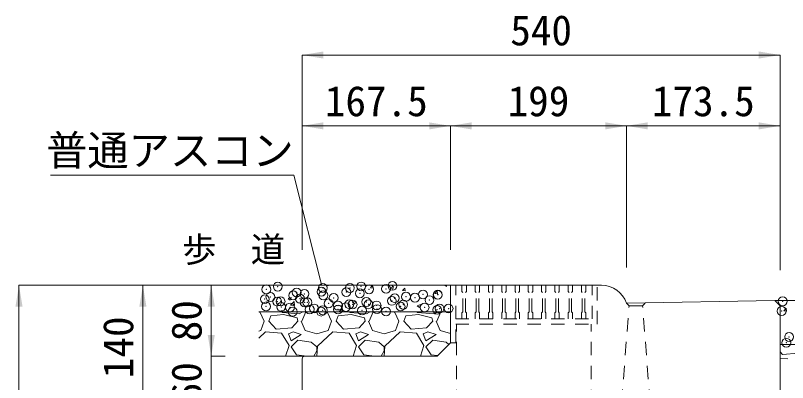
# Model space of a CAD drawing. Units: millimetres at full size, sheet at 1:20. Extents: x 0 to 8400, y 0 to 13400.
# Drawn here: x 5506 to 6378, y 11405 to 11820 of the extents above; entities that cross this region are included whole.
import ezdxf
from ezdxf.enums import TextEntityAlignment as Align

# ---------------------------------------------------------------- set-up
doc = ezdxf.new("R2010")
doc.units = ezdxf.units.MM
doc.header["$LTSCALE"] = 20
doc.header["$PDMODE"] = 32
doc.header["$PDSIZE"] = 10
doc.linetypes.add('USER1', pattern=[1.35, 0.75, -0.6])
for name, color, linetype, lineweight in [('ハッチング', 7, 'Continuous', 5), ('ハッチング_舗装', 7, 'Continuous', 5), ('基礎', 3, 'Continuous', 20), ('寸法線', 7, 'Continuous', 13), ('引出線', 4, 'Continuous', 9), ('本体', 2, 'Continuous', 20), ('ｸﾞﾚｰﾁﾝｸﾞ', 7, 'USER1', 9)]:
    doc.layers.add(name, color=color, linetype=linetype, lineweight=lineweight)
doc.layers.add('文字', color=7, linetype='Continuous')
doc.styles.add('ＭＳ ゴシック', font='')
doc.styles.get('ＭＳ ゴシック').set_extended_font_data('MS Gothic')

# ---------------------------------------------------------------- blocks, each defined once
blk = doc.blocks.new('filled_arrow')
at = {"color": 0, "linetype": 'Continuous', "lineweight": -2}
blk.add_solid([(7.5, 1.25), (0, 0), (7.5, -1.25)], dxfattribs=at)

msp = doc.modelspace()

# ---------------------------------------------------------------- linework, layer by layer
at = {"layer": 'ハッチング'}
for p, q in [((5780.89, 11485.08), (5782.38, 11484.52)), ((5782.38, 11484.52), (5786.95, 11474.61)), ((5809.05, 11482.23), (5794.57, 11480.71)), ((5807.53, 11484.52), (5807.2, 11485.09)), ((5826.58, 11483), (5807.53, 11484.52)), ((5824.29, 11478.42), (5809.05, 11482.23)), ((5830.56, 11485.09), (5826.58, 11483)), ((5829.62, 11474.61), (5834.11, 11485.09)), ((5857.07, 11485.09), (5858.58, 11484.52)), ((5858.58, 11484.52), (5863.15, 11474.61)), ((5885.25, 11482.23), (5870.77, 11480.71)), ((5883.73, 11484.52), (5883.4, 11485.09)), ((5902.78, 11483), (5883.73, 11484.52)), ((5900.49, 11478.42), (5885.25, 11482.23)), ((5906.76, 11485.09), (5902.78, 11483)), ((5905.82, 11474.61), (5910.31, 11485.09)), ((5933.27, 11485.09), (5934.78, 11484.52)), ((5934.78, 11484.52), (5939.35, 11474.61)), ((5961.45, 11482.23), (5946.97, 11480.71)), ((5959.93, 11484.52), (5959.6, 11485.09)), ((5978.98, 11483), (5959.93, 11484.52)), ((5976.69, 11478.42), (5961.45, 11482.23)), ((5982.96, 11485.09), (5978.98, 11483)), ((5982.02, 11474.61), (5986.51, 11485.09)), ((5783.14, 11463.95), (5786.95, 11474.61)), ((5792.29, 11474.61), (5794.57, 11480.71)), ((5800.67, 11465.47), (5792.29, 11474.61)), ((5825.05, 11474.61), (5818.19, 11466.99)), ((5825.05, 11474.61), (5824.29, 11478.42)), ((5828.86, 11474.61), (5833.43, 11463.95)), ((5859.34, 11463.95), (5863.15, 11474.61)), ((5868.49, 11474.61), (5870.77, 11480.71)), ((5876.87, 11465.47), (5868.49, 11474.61)), ((5901.25, 11474.61), (5894.39, 11466.99)), ((5901.25, 11474.61), (5900.49, 11478.42)), ((5905.06, 11474.61), (5909.63, 11463.95)), ((5935.54, 11463.95), (5939.35, 11474.61)), ((5944.69, 11474.61), (5946.97, 11480.71)), ((5953.07, 11465.47), (5944.69, 11474.61)), ((5977.45, 11474.61), (5970.59, 11466.99)), ((5977.45, 11474.61), (5976.69, 11478.42)), ((5981.26, 11474.61), (5985.83, 11463.95)), ((5818.19, 11466.99), (5800.67, 11465.47)), ((5894.39, 11466.99), (5876.87, 11465.47)), ((5970.59, 11466.99), (5953.07, 11465.47)), ((5780.89, 11463.28), (5783.14, 11463.95)), ((5788.48, 11462.42), (5780.89, 11455.49)), ((5806.76, 11460.9), (5788.48, 11462.42)), ((5815.15, 11447.18), (5806.76, 11460.9)), ((5819.72, 11462.42), (5814.38, 11460.14)), ((5814.38, 11460.14), (5817.43, 11452.52)), ((5817.43, 11452.52), (5828.86, 11459.37)), ((5828.86, 11459.37), (5819.72, 11462.42)), ((5833.43, 11463.95), (5846.39, 11460.14)), ((5846.39, 11460.14), (5859.34, 11463.95)), ((5864.68, 11462.42), (5847.15, 11446.42)), ((5882.96, 11460.9), (5864.68, 11462.42)), ((5891.35, 11447.18), (5882.96, 11460.9)), ((5895.92, 11462.42), (5890.58, 11460.14)), ((5890.58, 11460.14), (5893.63, 11452.52)), ((5893.63, 11452.52), (5905.06, 11459.37)), ((5905.06, 11459.37), (5895.92, 11462.42)), ((5909.63, 11463.95), (5922.59, 11460.14)), ((5922.59, 11460.14), (5935.54, 11463.95)), ((5940.88, 11462.42), (5923.35, 11446.42)), ((5959.16, 11460.9), (5940.88, 11462.42)), ((5967.55, 11447.18), (5959.16, 11460.9)), ((5972.12, 11462.42), (5966.78, 11460.14)), ((5966.78, 11460.14), (5969.83, 11452.52)), ((5969.83, 11452.52), (5981.26, 11459.37)), ((5981.26, 11459.37), (5972.12, 11462.42)), ((5985.83, 11463.95), (5997.5, 11460.52)), ((5811.28, 11435.09), (5815.15, 11447.18)), ((5825.05, 11453.28), (5817.43, 11445.66)), ((5840.29, 11450.99), (5825.05, 11453.28)), ((5846.39, 11445.66), (5840.29, 11450.99)), ((5887.48, 11435.09), (5891.35, 11447.18)), ((5901.25, 11453.28), (5893.63, 11445.66)), ((5916.49, 11450.99), (5901.25, 11453.28)), ((5922.59, 11445.66), (5916.49, 11450.99)), ((5963.68, 11435.09), (5967.55, 11447.18)), ((5977.45, 11453.28), (5969.83, 11445.66)), ((5992.69, 11450.99), (5977.45, 11453.28)), ((5995.74, 11448.33), (5992.69, 11450.99)), ((5817.43, 11445.66), (5823.53, 11436.51)), ((5843.05, 11435.09), (5846.39, 11441.09)), ((5846.39, 11441.09), (5846.39, 11445.66)), ((5847.15, 11446.42), (5846.61, 11435.09)), ((5893.63, 11445.66), (5899.73, 11436.51)), ((5919.25, 11435.09), (5922.59, 11441.09)), ((5922.59, 11441.09), (5922.59, 11445.66)), ((5923.35, 11446.42), (5922.81, 11435.09)), ((5969.83, 11445.66), (5975.93, 11436.51)), ((6372.85, 11436.79), (6370, 11439.9)), ((6390.38, 11438.31), (6372.85, 11436.79)), ((5823.53, 11436.51), (5835.44, 11435.09)), ((5899.73, 11436.51), (5911.64, 11435.09)), ((5975.93, 11436.51), (5983.07, 11435.66)), ((6378.95, 11432.22), (6370, 11432.96))]:
    msp.add_line(p, q, dxfattribs=at)
at = {"layer": 'ハッチング_舗装'}
for p, q in [((5858.64, 11515.09), (5859.25, 11514.67)), ((5859.25, 11514.67), (5859.39, 11515.09)), ((5907.1, 11512.27), (5909.46, 11515.09)), ((5907.1, 11512.26), (5910.13, 11512)), ((5910.1, 11511.99), (5909.53, 11515.09)), ((5929.73, 11512.31), (5932.26, 11510.6)), ((5929.75, 11512.35), (5933.31, 11513.72)), ((5932.26, 11510.6), (5933.29, 11513.67)), ((5943.53, 11509.08), (5945.98, 11512)), ((5943.53, 11509.08), (5946.57, 11508.81)), ((5946.54, 11508.8), (5945.95, 11511.99)), ((5979.97, 11505.89), (5982.42, 11508.81)), ((5982.97, 11505.62), (5982.39, 11508.8)), ((5991.12, 11515.09), (5993.01, 11513.81)), ((5993.01, 11513.81), (5993.44, 11515.09)), ((5814.04, 11499.99), (5816.57, 11498.29)), ((5814.06, 11500.04), (5817.62, 11501.4)), ((5816.57, 11498.29), (5817.6, 11501.36)), ((5979.97, 11505.89), (5983.01, 11505.62)), ((5816.85, 11492.82), (5820.81, 11496.94)), ((5816.85, 11492.82), (5821.37, 11492.12)), ((5821.36, 11492.12), (5820.8, 11496.94)), ((5887.05, 11495.92), (5889.57, 11494.22)), ((5887.07, 11495.97), (5890.62, 11497.33)), ((5889.58, 11494.22), (5890.61, 11497.29)), ((5960.05, 11491.85), (5962.58, 11490.15)), ((5960.07, 11491.9), (5963.63, 11493.26)), ((5962.58, 11490.15), (5963.61, 11493.22)), ((5806.07, 11485.09), (5807.28, 11486.54)), ((5807.52, 11485.09), (5807.25, 11486.53)), ((5871.72, 11485.09), (5875.02, 11488.53)), ((5875.42, 11485.09), (5875.02, 11488.53)), ((6374.32, 11486.21), (6376.77, 11489.13)), ((6374.32, 11486.21), (6377.36, 11485.94)), ((6377.3, 11485.93), (6376.71, 11489.12))]:
    msp.add_line(p, q, dxfattribs=at)
for p in [(5802.43, 11513.64), (5853.36, 11512.07), (5883.9, 11512.12), (5896.62, 11513.8), (5931.98, 11514.43), (5789.49, 11510.46), (5819.86, 11503.69), (5823.74, 11506.99), (5832.58, 11505.37), (5851.82, 11507.9), (5853.85, 11503.79), (5879.94, 11507.37), (5895.16, 11506), (5905.6, 11510.62), (5924.79, 11511.09), (5966.53, 11504.72), (5983.11, 11504.35), (5983.29, 11504.49), (5787.78, 11499.47), (5794.11, 11501.9), (5801.81, 11496.73), (5805.6, 11496.93), (5827.47, 11499.98), (5832.72, 11495.79), (5835.91, 11495.83), (5859.84, 11494.64), (5865.53, 11500.92), (5902.49, 11496.29), (5931.36, 11497.52), (5934.58, 11500.52), (5947.29, 11502.19), (5957.45, 11501.09), (5973.81, 11498.39), (6372.97, 11497.09), (5789.19, 11491.26), (5806.28, 11490.75), (5816.31, 11490.11), (5819.21, 11485.33), (5838.45, 11487.86), (5843.43, 11488.96), (5851.36, 11485.44), (5853.24, 11486.88), (5870.54, 11492.09), (5870.55, 11487.82), (5879.32, 11490.46), (5883.25, 11493.76), (5886.96, 11493.5), (5897.67, 11486.67), (5904.98, 11493.71), (5914.07, 11492.35), (5914.56, 11488.22), (5924.79, 11485.53), (5941.19, 11491.2), (5944.19, 11493.31), (5968.31, 11490.06), (5982.49, 11487.44), (5985.25, 11488.91), (5995.43, 11488.91), (6371.75, 11486.04), (6380.21, 11456.81), (6377.11, 11450.19)]:
    msp.add_point(p, dxfattribs=at)
at = {"layer": '基礎'}
for p, q in [((5997.5, 11515.09), (5780.89, 11515.09)), ((6364, 11497.98), (6670, 11498.08)), ((5997.5, 11485.09), (5780.89, 11485.09)), ((6370, 11448.08), (6670, 11448.08)), ((5982.5, 11435.09), (5780.89, 11435.09))]:
    msp.add_line(p, q, dxfattribs=at)
at = {"layer": '寸法線'}
for p, q in [((5830, 11775.09), (6370, 11775.09)), ((5830, 11555.09), (5830, 11775.09)), ((6370, 11532.09), (6370, 11775.09)), ((5830, 11695.09), (5997.5, 11695.09)), ((5830, 11555.09), (5830, 11695.09)), ((5997.5, 11555.09), (5997.5, 11695.09)), ((5997.5, 11695.09), (6196.5, 11695.09)), ((5997.5, 11555.09), (5997.5, 11695.09)), ((6196.5, 11535.09), (6196.5, 11695.09)), ((6196.5, 11695.09), (6370, 11695.09)), ((6196.5, 11535.09), (6196.5, 11695.09)), ((6370, 11532.09), (6370, 11695.09)), ((5510, 11515.09), (5510, 10715.09)), ((5740.89, 11515.09), (5510, 11515.09)), ((5650, 11375.09), (5650, 11515.09)), ((5790, 11515.09), (5650, 11515.09)), ((5727.27, 11435.09), (5727.27, 11515.09)), ((5740.89, 11515.09), (5727.27, 11515.09)), ((5727.27, 11327.09), (5727.27, 11483.09)), ((5743, 11435.09), (5727.27, 11435.09)), ((5743, 11435.09), (5727.27, 11435.09)), ((5650, 11317.09), (5650, 11423.09))]:
    msp.add_line(p, q, dxfattribs=at)
at = {"layer": '引出線'}
msp.add_lwpolyline([(5851.75, 11516.08), (5820.43, 11639.3), (5545.59, 11639.3)], dxfattribs=at)
at = {"layer": '本体'}
for p, q in [((5997.5, 11515.09), (6168.22, 11515.09)), ((5997.5, 11515.09), (5997.5, 11450.09)), ((6196.5, 11495.09), (6364, 11497.98)), ((6364, 11497.98), (6370, 11492.09)), ((6370, 11492.09), (6370, 11375.09)), ((5997.5, 11450.09), (5982.5, 11435.09)), ((5830, 11432.09), (5830, 11375.09)), ((5833, 11435.09), (5982.5, 11435.09)), ((5888, 11435.09), (5982.5, 11435.09))]:
    msp.add_line(p, q, dxfattribs=at)
at = {"layer": '本体', "linetype": 'USER1', "lineweight": 9}
for p, q in [((6188.81, 11355.44), (6199.32, 11492.03)), ((6196.5, 11495.09), (6199.32, 11492.03)), ((6199.32, 11492.03), (6214.68, 11492.03)), ((6217.5, 11495.09), (6214.68, 11492.03)), ((6225.19, 11355.44), (6214.68, 11492.03)), ((6004.5, 11355.09), (6004.5, 11471.09)), ((6156.5, 11355.09), (6156.5, 11471.09))]:
    msp.add_line(p, q, dxfattribs=at)
at = {"layer": '本体'}
for centre, radius, start, end in [((6168.22, 11485.09), 30, 19.47122, 90), ((5833, 11432.09), 3, 90, 180)]:
    msp.add_arc(centre, radius, start, end, dxfattribs=at)
at = {"layer": 'ｸﾞﾚｰﾁﾝｸﾞ'}
for p, q in [((5997.5, 11515.09), (6003.5, 11515.09)), ((6003.5, 11450.09), (6003.5, 11515.09)), ((6010.5, 11508.09), (6010.5, 11515.09)), ((6010.5, 11515.09), (6015.5, 11515.09)), ((6010.5, 11508.09), (6011.5, 11507.09)), ((6015.5, 11508.09), (6014.5, 11507.09)), ((6015.5, 11508.09), (6015.5, 11515.09)), ((6025.5, 11508.09), (6025.5, 11515.09)), ((6025.5, 11515.09), (6030.5, 11515.09)), ((6025.5, 11508.09), (6026.5, 11507.09)), ((6030.5, 11508.09), (6029.5, 11507.09)), ((6030.5, 11508.09), (6030.5, 11515.09)), ((6040.5, 11508.09), (6040.5, 11515.09)), ((6040.5, 11515.09), (6045.5, 11515.09)), ((6040.5, 11508.09), (6041.5, 11507.09)), ((6045.5, 11508.09), (6044.5, 11507.09)), ((6045.5, 11508.09), (6045.5, 11515.09)), ((6055.5, 11508.09), (6055.5, 11515.09)), ((6055.5, 11515.09), (6060.5, 11515.09)), ((6055.5, 11508.09), (6056.5, 11507.09)), ((6060.5, 11508.09), (6059.5, 11507.09)), ((6060.5, 11508.09), (6060.5, 11515.09)), ((6070.5, 11508.09), (6070.5, 11515.09)), ((6070.5, 11515.09), (6075.5, 11515.09)), ((6070.5, 11508.09), (6071.5, 11507.09)), ((6075.5, 11508.09), (6074.5, 11507.09)), ((6075.5, 11508.09), (6075.5, 11515.09)), ((6085.5, 11508.09), (6085.5, 11515.09)), ((6085.5, 11515.09), (6090.5, 11515.09)), ((6085.5, 11508.09), (6086.5, 11507.09)), ((6090.5, 11508.09), (6089.5, 11507.09)), ((6090.5, 11508.09), (6090.5, 11515.09)), ((6100.5, 11508.09), (6100.5, 11515.09)), ((6100.5, 11515.09), (6105.5, 11515.09)), ((6100.5, 11508.09), (6101.5, 11507.09)), ((6105.5, 11508.09), (6104.5, 11507.09)), ((6105.5, 11508.09), (6105.5, 11515.09)), ((6115.5, 11508.09), (6115.5, 11515.09)), ((6115.5, 11515.09), (6120.5, 11515.09)), ((6115.5, 11508.09), (6116.5, 11507.09)), ((6120.5, 11508.09), (6119.5, 11507.09)), ((6120.5, 11508.09), (6120.5, 11515.09)), ((6130.5, 11508.09), (6130.5, 11515.09)), ((6130.5, 11515.09), (6135.5, 11515.09)), ((6130.5, 11508.09), (6131.5, 11507.09)), ((6135.5, 11508.09), (6134.5, 11507.09)), ((6135.5, 11508.09), (6135.5, 11515.09)), ((6145.5, 11508.09), (6145.5, 11515.09)), ((6145.5, 11515.09), (6150.5, 11515.09)), ((6145.5, 11508.09), (6146.5, 11507.09)), ((6150.5, 11508.09), (6149.5, 11507.09)), ((6150.5, 11508.09), (6150.5, 11515.09)), ((6157.5, 11477.09), (6157.5, 11515.09)), ((6157.5, 11515.09), (6163.5, 11515.09)), ((6163.5, 11471.09), (6163.5, 11515.09)), ((6011.5, 11485.09), (6011.5, 11507.09)), ((6014.5, 11485.09), (6014.5, 11507.09)), ((6026.5, 11485.09), (6026.5, 11507.09)), ((6029.5, 11485.09), (6029.5, 11507.09)), ((6041.5, 11485.09), (6041.5, 11507.09)), ((6044.5, 11485.09), (6044.5, 11507.09)), ((6056.5, 11485.09), (6056.5, 11507.09)), ((6059.5, 11485.09), (6059.5, 11507.09)), ((6071.5, 11485.09), (6071.5, 11507.09)), ((6074.5, 11485.09), (6074.5, 11507.09)), ((6086.5, 11485.09), (6086.5, 11507.09)), ((6089.5, 11485.09), (6089.5, 11507.09)), ((6101.5, 11485.09), (6101.5, 11507.09)), ((6104.5, 11485.09), (6104.5, 11507.09)), ((6116.5, 11485.09), (6116.5, 11507.09)), ((6119.5, 11485.09), (6119.5, 11507.09)), ((6131.5, 11485.09), (6131.5, 11507.09)), ((6134.5, 11485.09), (6134.5, 11507.09)), ((6146.5, 11485.09), (6146.5, 11507.09)), ((6149.5, 11485.09), (6149.5, 11507.09)), ((6010.5, 11484.09), (6011.5, 11485.09)), ((6010.5, 11477.09), (6010.5, 11484.09)), ((6015.5, 11484.09), (6014.5, 11485.09)), ((6015.5, 11477.09), (6015.5, 11484.09)), ((6025.5, 11484.09), (6026.5, 11485.09)), ((6025.5, 11477.09), (6025.5, 11484.09)), ((6030.5, 11484.09), (6029.5, 11485.09)), ((6030.5, 11477.09), (6030.5, 11484.09)), ((6040.5, 11484.09), (6041.5, 11485.09)), ((6040.5, 11477.09), (6040.5, 11484.09)), ((6045.5, 11484.09), (6044.5, 11485.09)), ((6045.5, 11477.09), (6045.5, 11484.09)), ((6055.5, 11484.09), (6056.5, 11485.09)), ((6055.5, 11477.09), (6055.5, 11484.09)), ((6060.5, 11484.09), (6059.5, 11485.09)), ((6060.5, 11477.09), (6060.5, 11484.09)), ((6070.5, 11484.09), (6071.5, 11485.09)), ((6070.5, 11477.09), (6070.5, 11484.09)), ((6075.5, 11484.09), (6074.5, 11485.09)), ((6075.5, 11477.09), (6075.5, 11484.09)), ((6085.5, 11484.09), (6086.5, 11485.09)), ((6085.5, 11477.09), (6085.5, 11484.09)), ((6090.5, 11484.09), (6089.5, 11485.09)), ((6090.5, 11477.09), (6090.5, 11484.09)), ((6100.5, 11484.09), (6101.5, 11485.09)), ((6100.5, 11477.09), (6100.5, 11484.09)), ((6105.5, 11484.09), (6104.5, 11485.09)), ((6105.5, 11477.09), (6105.5, 11484.09)), ((6115.5, 11484.09), (6116.5, 11485.09)), ((6115.5, 11477.09), (6115.5, 11484.09)), ((6120.5, 11484.09), (6119.5, 11485.09)), ((6120.5, 11477.09), (6120.5, 11484.09)), ((6130.5, 11484.09), (6131.5, 11485.09)), ((6130.5, 11477.09), (6130.5, 11484.09)), ((6135.5, 11484.09), (6134.5, 11485.09)), ((6135.5, 11477.09), (6135.5, 11484.09)), ((6145.5, 11484.09), (6146.5, 11485.09)), ((6145.5, 11477.09), (6145.5, 11484.09)), ((6150.5, 11484.09), (6149.5, 11485.09)), ((6150.5, 11477.09), (6150.5, 11484.09)), ((6003.5, 11477.09), (6163.5, 11477.09)), ((6003.5, 11471.09), (6163.5, 11471.09)), ((6003.5, 11450.09), (5997.5, 11450.09))]:
    msp.add_line(p, q, dxfattribs=at)

# ---------------------------------------------------------------- block references
at = {"layer": '寸法線', "xscale": 3.2, "yscale": 3.2}
for p in [(5830, 11775.09), (5830, 11695.09), (5997.5, 11695.09), (6196.5, 11695.09)]:
    msp.add_blockref('filled_arrow', p, dxfattribs=at)
for p, rotation in [((6370, 11775.09), 180), ((5997.5, 11695.09), 180), ((6196.5, 11695.09), 180), ((6370, 11695.09), 180), ((5510, 11515.09), 270), ((5650, 11515.09), 270), ((5727.27, 11515.09), 270), ((5727.27, 11435.09), 90), ((5727.27, 11435.09), 90)]:
    msp.add_blockref('filled_arrow', p, dxfattribs=dict(at, rotation=rotation))
at = {"layer": '引出線', "xscale": 0.133, "yscale": 0.133, "rotation": 104.3}
msp.add_blockref('filled_arrow', (5851.75, 11516.08), dxfattribs=at)

# ---------------------------------------------------------------- texts
at = {"layer": '寸法線', "style": 'ＭＳ ゴシック'}
for s, p in [('540', (6100, 11803.09)), ('167.5', (5913.75, 11723.09)), ('199', (6097, 11723.09)), ('173.5', (6283.25, 11723.09))]:
    msp.add_text(s, height=34.18, dxfattribs=at).set_placement(p, align=Align.MIDDLE_CENTER)
for s, p in [('80', (5699.27, 11475.09)), ('140', (5622, 11445.09)), ('60', (5699.27, 11405.09))]:
    msp.add_text(s, height=34.18, rotation=90, dxfattribs=at).set_placement(p, align=Align.MIDDLE_CENTER)
at = {"layer": '引出線', "style": 'ＭＳ ゴシック'}
msp.add_text('普通アスコン', height=34.18, dxfattribs=at).set_placement((5820.43, 11684.51), align=Align.TOP_RIGHT)
at = {"layer": '文字', "style": 'ＭＳ ゴシック'}
msp.add_text('歩  道', height=28.48, dxfattribs=at).set_placement((5752.49, 11555.57), align=Align.MIDDLE_CENTER)

doc.saveas('drawing.dxf')
